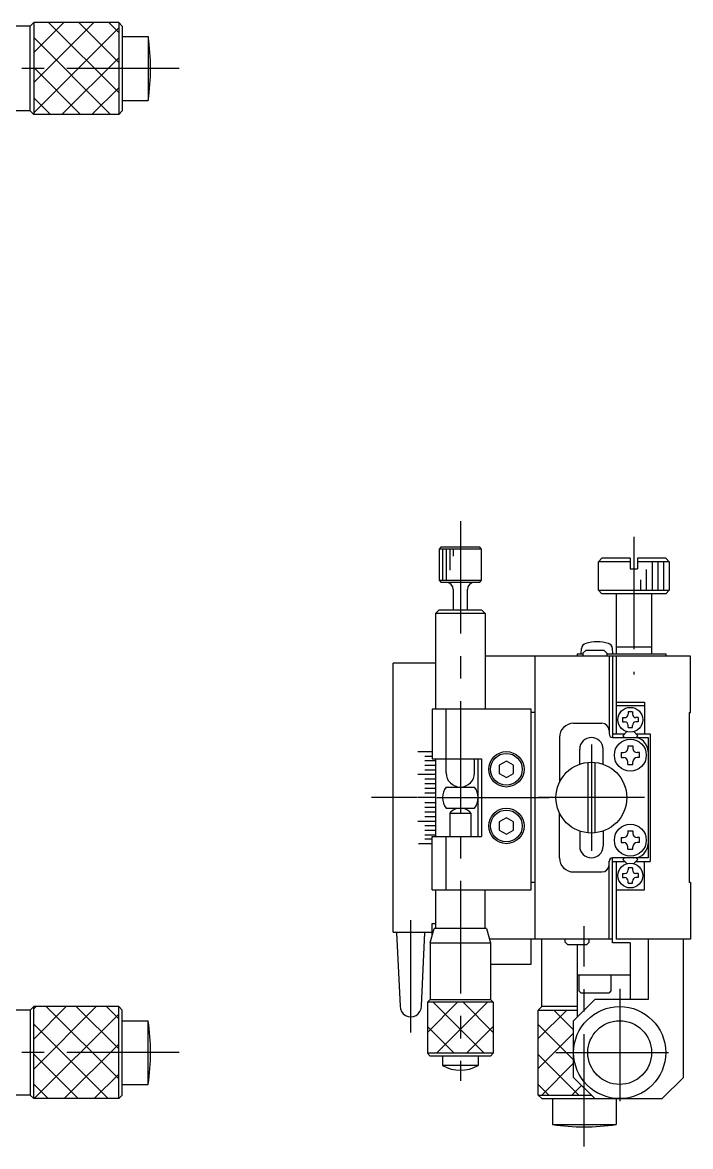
# Model space of a CAD drawing. Extents: x -1 to 253, y -8 to 263.
# Drawn here: x 158.6 to 252.9, y 101.2 to 259.9 of the extents above; entities that cross this region are included whole.
import ezdxf

# ---------------------------------------------------------------- set-up
doc = ezdxf.new("R2010")
doc.units = 0
doc.header["$LTSCALE"] = 0.5
doc.linetypes.add('CENTER', pattern=[50.8, 31.75, -6.35, 6.35, -6.35])
for name, color, linetype in [('MSM_CENTER', 1, 'CENTER'), ('MSM_CONTINUOUS', 7, 'CONTINUOUS'), ('MSM_NARROW', 5, 'CONTINUOUS')]:
    doc.layers.add(name, color=color, linetype=linetype)

msp = doc.modelspace()

# ---------------------------------------------------------------- linework, layer by layer
at = {"layer": 'MSM_CENTER'}
for p, q in [((180.72218, 253.415872), (135.959689, 253.415872)), ((220.429126, 189.485703), (220.429126, 110.472781)), ((244.929115, 187.277017), (244.929115, 167.84977)), ((238.929116, 157.952675), (238.92914, 142.952673)), ((214.310355, 150.452648), (207.878519, 150.452648)), ((217.110617, 150.452648), (234.48579, 150.452648)), ((246.429144, 150.452674), (231.429142, 150.452674)), ((213.429133, 117.268563), (213.429133, 133.133531)), ((237.929154, 101.186692), (237.929154, 132.293673)), ((242.929126, 123.452626), (242.929126, 105.452626)), ((180.72218, 114.452627), (116.491188, 114.452657)), ((233.929126, 114.452626), (251.929126, 114.452626))]:
    msp.add_line(p, q, dxfattribs=at)
at = {"layer": 'MSM_CONTINUOUS'}
for p, q in [((159.688983, 259.415871), (149.188982, 259.415871)), ((159.688982, 247.41587), (159.688983, 259.415871)), ((160.188985, 259.915871), (159.688983, 259.415871)), ((160.188985, 259.915871), (160.188982, 246.915872)), ((160.188985, 259.908308), (160.196548, 259.915871)), ((172.188983, 259.915871), (160.188985, 259.915871)), ((172.188983, 259.915871), (172.188983, 246.915872)), ((172.188983, 259.915871), (172.688984, 259.415871)), ((172.688984, 259.415871), (172.688984, 247.41587)), ((172.688984, 257.915871), (176.349566, 257.915871)), ((176.349566, 257.915871), (176.349566, 248.915872)), ((172.688984, 248.915872), (176.349566, 248.915872)), ((159.688982, 247.41587), (154.489022, 247.41587)), ((159.688982, 247.41587), (160.188982, 246.915872)), ((172.188983, 246.915872), (160.188982, 246.915872)), ((172.188983, 246.915872), (172.688984, 247.41587)), ((217.729126, 185.852678), (217.429126, 185.552678)), ((217.729126, 185.852678), (223.129126, 185.852678)), ((223.429126, 185.552678), (223.129126, 185.852678)), ((223.429126, 185.552678), (217.429126, 185.552678)), ((217.429126, 185.552678), (217.429126, 181.152678)), ((223.429126, 181.152678), (223.429126, 185.552678)), ((240.429115, 184.252724), (239.929114, 183.752724)), ((244.429118, 184.252724), (240.429115, 184.252724)), ((244.429118, 184.252724), (244.429118, 182.752724)), ((249.429118, 184.252724), (245.429118, 184.252724)), ((245.429118, 184.252724), (245.429118, 182.752724)), ((249.429118, 184.252724), (249.929115, 183.752724)), ((244.429118, 183.752724), (239.929114, 183.752724)), ((239.929114, 179.752724), (239.929114, 183.752724)), ((244.429118, 182.752724), (245.429118, 182.752724)), ((249.929115, 183.752724), (245.429118, 183.752724)), ((249.929115, 183.752724), (249.929115, 179.752724)), ((217.429126, 181.152678), (223.429126, 181.152678)), ((217.429126, 181.152678), (217.729126, 180.852678)), ((223.129126, 180.852678), (223.429126, 181.152678)), ((223.129126, 180.852678), (217.729126, 180.852678)), ((219.429126, 179.852678), (219.429126, 176.952678)), ((221.429126, 176.952678), (221.429126, 179.852678)), ((239.929114, 179.752724), (249.929115, 179.752724)), ((240.429115, 179.252726), (239.929114, 179.752724)), ((249.929115, 179.752724), (249.429118, 179.252726)), ((249.429118, 179.252726), (240.429115, 179.252726)), ((242.429145, 179.252726), (242.429145, 170.752723)), ((247.429146, 179.252726), (247.429146, 170.752723)), ((217.429123, 176.952678), (216.92913, 176.452678)), ((216.92913, 176.452678), (216.92913, 162.952666)), ((223.929123, 176.452672), (216.92913, 176.452672)), ((217.429123, 176.952678), (223.429129, 176.952678)), ((223.929126, 176.452678), (223.429129, 176.952678)), ((223.929126, 176.452678), (223.929126, 162.952666)), ((237.479117, 170.752723), (237.547536, 171.534705)), ((241.979114, 170.752723), (241.910694, 171.534705)), ((242.429145, 171.752725), (247.429146, 171.752725)), ((230.929129, 170.452641), (223.929126, 170.452641)), ((252.92913, 170.452674), (230.929129, 170.452674)), ((230.929129, 170.452674), (230.929129, 130.452643)), ((236.929127, 170.752723), (237.729129, 170.752723)), ((236.929127, 170.752723), (236.929127, 170.452674)), ((237.729129, 170.852653), (238.129129, 171.252653)), ((237.729129, 170.852653), (237.729129, 170.452653)), ((240.729129, 171.252654), (238.129129, 171.252653)), ((240.729129, 171.252654), (241.129129, 170.852654)), ((241.129129, 170.852654), (241.129129, 170.452654)), ((241.129129, 170.752723), (249.429127, 170.752723)), ((241.429126, 170.452674), (241.429126, 159.452675)), ((241.929127, 170.452674), (241.929127, 158.952675)), ((242.429127, 170.452674), (242.429127, 159.452675)), ((249.429127, 170.752723), (249.429127, 170.452674)), ((252.92913, 162.452674), (252.92913, 170.452674)), ((216.92913, 169.452647), (210.929127, 169.452647)), ((210.929127, 131.45264), (210.929127, 169.452647)), ((242.429127, 163.952687), (246.429127, 163.952687)), ((246.429127, 163.952687), (246.429127, 159.452675)), ((216.429127, 162.952666), (216.429127, 155.952598)), ((230.429126, 162.952666), (216.429127, 162.952666)), ((218.429126, 153.952598), (218.429126, 162.952666)), ((230.429126, 137.452599), (230.429126, 162.952666)), ((230.929133, 162.452641), (230.429129, 162.452641)), ((242.429127, 163.452674), (246.429127, 163.452674)), ((244.729135, 162.552649), (244.129134, 162.552649)), ((244.129134, 162.552649), (244.129134, 162.25265)), ((244.729135, 162.552649), (244.729135, 162.25265)), ((252.72913, 162.452675), (252.929117, 162.452674)), ((252.72913, 162.452673), (252.72913, 138.452676)), ((236.429127, 160.952676), (240.429129, 160.952676)), ((243.329135, 161.75265), (243.329135, 161.152649)), ((243.329135, 161.75265), (243.629134, 161.75265)), ((243.329135, 161.152649), (243.629134, 161.152649)), ((244.129134, 160.35265), (244.129134, 160.652649)), ((244.129134, 160.35265), (244.729135, 160.35265)), ((244.729135, 160.35265), (244.729135, 160.652649)), ((245.529134, 161.75265), (245.229135, 161.75265)), ((245.529134, 161.152649), (245.229135, 161.152649)), ((245.529134, 161.75265), (245.529134, 161.152649)), ((234.429128, 158.952675), (234.429128, 152.632093)), ((241.929097, 159.452675), (243.618429, 159.452675)), ((241.929129, 158.952675), (246.929127, 158.952675)), ((243.938568, 159.772814), (243.368428, 159.202675)), ((243.368428, 159.202675), (243.618431, 158.952675)), ((244.919644, 159.772798), (245.489765, 159.202675)), ((245.489765, 159.202675), (245.239764, 158.952675)), ((245.239765, 159.452675), (247.229131, 159.452675)), ((246.929127, 158.952676), (246.929127, 141.952674)), ((247.229131, 159.452675), (247.229131, 141.452674)), ((237.279119, 155.172645), (237.279119, 157.307672)), ((240.579109, 155.172645), (240.579109, 157.307672)), ((244.075129, 157.750676), (244.78313, 157.750676)), ((244.075129, 157.750676), (244.075129, 157.396677)), ((244.78313, 157.750676), (244.78313, 157.396677)), ((214.429129, 156.951026), (216.429126, 156.951026)), ((215.429129, 156.323966), (216.429127, 156.323966)), ((215.429129, 155.689753), (216.92913, 155.689753)), ((216.429127, 155.952598), (223.429126, 155.952598)), ((216.92913, 155.952598), (216.92913, 144.952598)), ((222.429126, 153.952598), (222.429126, 155.952598)), ((222.929132, 144.952598), (222.929129, 155.952598)), ((223.429126, 155.952598), (223.429126, 144.952598)), ((226.929126, 155.607298), (225.929126, 155.02995)), ((227.929126, 155.02995), (226.929126, 155.607298)), ((243.13113, 156.806677), (243.13113, 156.098676)), ((243.13113, 156.806677), (243.485129, 156.806677)), ((243.13113, 156.098676), (243.485129, 156.098676)), ((245.727129, 156.806677), (245.37313, 156.806677)), ((245.727129, 156.098676), (245.37313, 156.098676)), ((245.727129, 156.098676), (245.727129, 156.806677)), ((215.429129, 155.04916), (216.92913, 155.04916)), ((215.429129, 154.402966), (216.92913, 154.402966)), ((225.929126, 155.02995), (225.929126, 153.875246)), ((227.929126, 153.875246), (227.929126, 155.02995)), ((238.42912, 155.42761), (238.429136, 145.477737)), ((239.42912, 155.427615), (239.429136, 145.477736)), ((244.075129, 155.154677), (244.075129, 155.508676)), ((244.075129, 155.154677), (244.78313, 155.154677)), ((244.78313, 155.154677), (244.78313, 155.508676)), ((214.429129, 153.75196), (216.92913, 153.75196)), ((215.429129, 153.096933), (216.92913, 153.096933)), ((215.429129, 152.438686), (216.92913, 152.438686)), ((225.929126, 153.875246), (226.929126, 153.297897)), ((226.929126, 153.297897), (227.929126, 153.875246)), ((215.429129, 151.778018), (216.92913, 151.778018)), ((215.429129, 151.115736), (216.92913, 151.115736)), ((218.429123, 151.952639), (222.429129, 151.952639)), ((216.92913, 150.452648), (214.429129, 150.452648)), ((215.429129, 149.789555), (216.92913, 149.789555)), ((215.429129, 149.127273), (216.92913, 149.127273)), ((215.429129, 148.466605), (216.92913, 148.466605)), ((215.429129, 147.808358), (216.92913, 147.808358)), ((218.429133, 148.952636), (222.42912, 148.952636)), ((218.929126, 148.275474), (218.929126, 144.952598)), ((218.929126, 148.27547), (221.929123, 148.275473)), ((221.929123, 148.275474), (221.929123, 144.952598)), ((234.429128, 141.952674), (234.429128, 148.273258)), ((214.429129, 147.153331), (216.92913, 147.153331)), ((215.429129, 146.502325), (216.92913, 146.502325)), ((226.929126, 147.607299), (225.929126, 147.029947)), ((225.929126, 147.029947), (225.929126, 145.87525)), ((227.929126, 147.029947), (226.929126, 147.607299)), ((227.929126, 145.87525), (227.929126, 147.029947)), ((215.429129, 145.856131), (216.92913, 145.856131)), ((215.429129, 145.215538), (216.92913, 145.215538)), ((216.429127, 144.581331), (215.429129, 144.581331)), ((216.429127, 144.952598), (223.429126, 144.952598)), ((216.429127, 137.452599), (216.429127, 144.952598)), ((218.429126, 137.452599), (218.429126, 144.952598)), ((225.929126, 145.87525), (226.929126, 145.297898)), ((226.929126, 145.297898), (227.929126, 145.87525)), ((237.279119, 145.732705), (237.279119, 143.602698)), ((240.579137, 145.732705), (240.579137, 143.602698)), ((243.131127, 144.806677), (243.485126, 144.806677)), ((243.131127, 144.806677), (243.131127, 144.098676)), ((244.075126, 145.750676), (244.783127, 145.750676)), ((244.075126, 145.750676), (244.075126, 145.396677)), ((244.783127, 145.750676), (244.783127, 145.396677)), ((245.727126, 144.806677), (245.373127, 144.806677)), ((245.727126, 144.098676), (245.727126, 144.806677)), ((214.499301, 143.954265), (216.429126, 143.954265)), ((243.131127, 144.098676), (243.485126, 144.098676)), ((244.075126, 143.154677), (244.075126, 143.508676)), ((244.075126, 143.154677), (244.783127, 143.154677)), ((244.783127, 143.154677), (244.783127, 143.508676)), ((245.727126, 144.098676), (245.373127, 144.098676)), ((241.429126, 130.452643), (241.429126, 141.484865)), ((246.929127, 141.952674), (241.929126, 141.952677)), ((241.929127, 129.952675), (241.929127, 141.952677)), ((241.929157, 141.452674), (243.61849, 141.452674)), ((242.429127, 141.452674), (242.429127, 130.452664)), ((243.36849, 141.702674), (243.618492, 141.952676)), ((243.938668, 141.132497), (243.36849, 141.702674)), ((244.919637, 141.132486), (245.489826, 141.702674)), ((245.489826, 141.702674), (245.239823, 141.952676)), ((245.239825, 141.452674), (247.229131, 141.452674)), ((246.429127, 137.452659), (246.429127, 141.452674)), ((236.429127, 139.952674), (240.429126, 139.952674)), ((243.329135, 139.752634), (243.329135, 139.152633)), ((243.329135, 139.752634), (243.629134, 139.752634)), ((244.729135, 140.552633), (244.129134, 140.552633)), ((244.129134, 140.552633), (244.129134, 140.252634)), ((244.729135, 140.552633), (244.729135, 140.252634)), ((245.529134, 139.752634), (245.229135, 139.752634)), ((245.529134, 139.752634), (245.529134, 139.152633)), ((230.929133, 138.452643), (230.429129, 138.452643)), ((243.329135, 139.152633), (243.629134, 139.152633)), ((244.129134, 138.352634), (244.129134, 138.652633)), ((244.129134, 138.352634), (244.729135, 138.352634)), ((244.729135, 138.352634), (244.729135, 138.652633)), ((245.529134, 139.152633), (245.229135, 139.152633)), ((252.92913, 138.452676), (252.72913, 138.452676)), ((252.92913, 138.452676), (252.92913, 130.452676)), ((216.429127, 137.452599), (230.429126, 137.452599)), ((216.929126, 137.452636), (216.929126, 131.95264)), ((223.929123, 131.95264), (223.929123, 137.452599)), ((242.429127, 137.452659), (246.429127, 137.452659)), ((216.179122, 129.952646), (216.715024, 131.95264)), ((216.429127, 132.669221), (216.929126, 132.669221)), ((216.429127, 130.952646), (216.429127, 132.669221)), ((224.143235, 131.95264), (216.715024, 131.95264)), ((224.143235, 131.95264), (224.679124, 129.952677)), ((210.929127, 131.45264), (216.429127, 131.45264)), ((211.429136, 131.420174), (211.929139, 120.999398)), ((214.929127, 120.997636), (215.429136, 131.420174)), ((241.929127, 130.452643), (224.545158, 130.452643)), ((230.429126, 126.952643), (230.429126, 130.452643)), ((231.929151, 120.952666), (231.929151, 130.452643)), ((235.229126, 130.052675), (235.229126, 130.452675)), ((238.629126, 130.052674), (238.629126, 130.452674)), ((252.92913, 130.452676), (242.429127, 130.452659)), ((246.929127, 130.452668), (246.929127, 121.952685)), ((251.929125, 110.952688), (251.929125, 130.452675)), ((216.179122, 129.95264), (224.679124, 129.95264)), ((216.179122, 129.95264), (216.179122, 121.95264)), ((224.679124, 129.95264), (224.679124, 121.95264)), ((235.229126, 130.052675), (235.629126, 129.652675)), ((238.229126, 129.652674), (235.629126, 129.652675)), ((236.929126, 129.652674), (236.929126, 119.452746)), ((238.229126, 129.652674), (238.629126, 130.052674)), ((244.429127, 129.952675), (241.929127, 129.952675)), ((244.429127, 129.952675), (244.429127, 121.952685)), ((224.679124, 126.952643), (230.429126, 126.952643)), ((236.929126, 125.452686), (244.429127, 125.452686)), ((237.179126, 125.452686), (237.179126, 123.152684)), ((241.679127, 125.452686), (241.679127, 123.152684)), ((237.479125, 122.852685), (237.179126, 123.152684)), ((241.379128, 122.852685), (237.479125, 122.852685)), ((241.679127, 123.152684), (241.379128, 122.852685)), ((159.688972, 120.452629), (160.188972, 120.952627)), ((160.188966, 107.952629), (160.188972, 120.952627)), ((172.188973, 120.952627), (160.188972, 120.952627)), ((172.188962, 107.952629), (172.188973, 120.952627)), ((172.188973, 120.952627), (172.688972, 120.452629)), ((215.779123, 121.552639), (216.179122, 121.95264)), ((225.079126, 121.552639), (215.779123, 121.552639)), ((215.786484, 121.552639), (215.779123, 121.545278)), ((215.779123, 121.552639), (215.779123, 114.35264)), ((216.179122, 121.95264), (224.679125, 121.95264)), ((225.079126, 121.552639), (224.679125, 121.95264)), ((225.079126, 121.545281), (225.071768, 121.552639)), ((225.079126, 121.552639), (225.079126, 114.35264)), ((231.429151, 120.452666), (231.929151, 120.952666)), ((236.929046, 120.952666), (231.929151, 120.952666)), ((239.429065, 121.952685), (236.429063, 118.952683)), ((246.929127, 121.952685), (239.429065, 121.952685)), ((159.688972, 120.452629), (149.338961, 120.452629)), ((159.688972, 120.452629), (159.688965, 108.452628)), ((172.688962, 108.452628), (172.688972, 120.452629)), ((231.429151, 120.452666), (236.929126, 120.452666)), ((231.429151, 108.452667), (231.429151, 120.452666)), ((237.884008, 120.452666), (237.906527, 120.430148)), ((172.688972, 118.952629), (176.349558, 118.952629)), ((176.349549, 109.952629), (176.349558, 118.952629)), ((236.429063, 110.952748), (236.429063, 118.952683)), ((225.079126, 114.35264), (215.779123, 114.35264)), ((216.179122, 113.952638), (215.779123, 114.35264)), ((224.679125, 113.952638), (225.079126, 114.35264)), ((224.679125, 113.952638), (216.179122, 113.952638)), ((217.929123, 113.952638), (217.929123, 112.622518)), ((222.92912, 113.952638), (222.92912, 112.622518)), ((222.929126, 112.622518), (217.929123, 112.622518)), ((172.688962, 109.952629), (176.349549, 109.952629)), ((236.429126, 110.952687), (239.429126, 107.952685)), ((248.929127, 107.952685), (251.929125, 110.952687)), ((159.688965, 108.452628), (149.188965, 108.452628)), ((160.188966, 107.952629), (159.688965, 108.452628)), ((172.188962, 107.952629), (160.188966, 107.952629)), ((172.188962, 107.952629), (172.688962, 108.452628)), ((231.429151, 108.452667), (238.929145, 108.452667)), ((231.429151, 108.452667), (231.929151, 107.952667)), ((231.929151, 107.952667), (248.929127, 107.952667)), ((233.429151, 107.952667), (233.429151, 104.292083)), ((242.429152, 107.952667), (242.429152, 104.292083)), ((233.429151, 104.292083), (242.429144, 104.292083))]:
    msp.add_line(p, q, dxfattribs=at)
for centre, radius in [((244.429134, 161.452649), 1.75), ((244.429129, 156.452676), 2.25), ((226.929126, 154.452598), 2.5), ((226.929126, 154.452598), 2.250001), ((238.929143, 150.452674), 5.000001), ((226.929126, 146.452598), 2.5), ((226.929126, 146.452598), 2.250001), ((244.429126, 144.452676), 2.25), ((244.429134, 139.452633), 1.75), ((242.929126, 114.452626), 6.5), ((242.929126, 114.452626), 4.5)]:
    msp.add_circle(centre, radius, dxfattribs=at)
for centre, radius, start, end in [((146.688981, 253.415872), 30, 351.373047, 8.626953), ((218.429126, 179.852678), 1, 0, 90), ((222.429126, 179.852678), 1, 90, 180), ((238.344503, 171.464883), 0.799999, 105.442215, 175.000481), ((239.729114, 166.452674), 6, 74.557205, 105.442795), ((241.113759, 171.464883), 0.799999, 5.000603, 74.557785), ((243.629134, 162.25265), 0.5, 270, 0), ((245.229135, 162.25265), 0.5, 180, 270), ((236.429127, 158.952675), 2, 90, 180), ((240.429129, 159.952675), 1, 0, 90), ((243.629134, 160.652649), 0.5, 0, 90), ((245.229135, 160.652649), 0.5, 90, 180), ((238.929113, 157.302651), 1.650002, 0, 180), ((241.929129, 159.452675), 0.5, 180, 270), ((244.929129, 156.952675), 2, 0, 90), ((243.485129, 157.396677), 0.59, 270, 0), ((245.37313, 157.396677), 0.59, 180, 270), ((243.485129, 155.508676), 0.59, 0, 90), ((245.37313, 155.508676), 0.59, 90, 180), ((220.429126, 153.952598), 1.999997, 180, 0), ((220.429126, 150.452642), 2.5, 143.130203, 216.870077), ((220.429126, 150.452642), 2.5, 323.129923, 36.869797), ((220.429126, 146.952598), 1.999997, 41.409698, 138.590363), ((243.485126, 145.396677), 0.59, 270, 0), ((245.373127, 145.396677), 0.59, 180, 270), ((238.929143, 143.602698), 1.650002, 180, 0), ((243.485126, 143.508676), 0.59, 0, 90), ((245.373127, 143.508676), 0.59, 90, 180), ((244.929127, 143.952675), 2, 269.999989, 359.999989), ((236.429127, 141.952674), 2, 180, 270), ((241.929126, 141.452677), 0.5, 89.999981, 179.999981), ((240.429126, 140.952677), 1, 270, 359.999981), ((243.629134, 140.252634), 0.5, 270, 0), ((245.229135, 140.252634), 0.5, 180, 270), ((243.629134, 138.652633), 0.5, 0, 90), ((245.229135, 138.652633), 0.5, 90, 180), ((213.429133, 120.997636), 1.499997, 179.99994, 0.00006), ((146.68897, 114.45266), 30, 351.373047, 8.626968), ((220.429126, 116.952641), 4.999997, 240, 300), ((237.929154, 133.952667), 30, 261.373047, 278.626953)]:
    msp.add_arc(centre, radius, start, end, dxfattribs=at)
at = {"layer": 'MSM_NARROW'}
for p, q in [((160.188982, 247.180383), (172.188983, 259.180384)), ((160.188983, 251.423024), (168.68183, 259.915871)), ((160.188984, 255.665666), (164.439189, 259.915871)), ((162.293662, 259.915871), (172.188983, 250.020551)), ((166.536303, 259.915871), (172.188983, 254.263192)), ((170.778943, 259.915871), (172.188983, 258.505832)), ((160.188984, 257.777909), (171.05102, 246.915872)), ((164.167112, 246.915872), (172.188983, 254.937743)), ((160.188983, 253.535269), (166.80838, 246.915872)), ((160.188982, 249.292629), (162.565739, 246.915872)), ((168.409753, 246.915872), (172.188983, 250.695102)), ((217.929126, 185.552678), (217.929126, 181.152678)), ((218.429126, 185.552678), (218.429126, 181.152678)), ((218.929126, 185.552678), (218.929126, 182.552678)), ((219.429126, 185.552678), (219.429126, 184.552678)), ((246.729136, 179.752724), (246.729136, 182.649453)), ((247.529121, 183.752724), (247.529121, 179.752724)), ((248.32914, 183.752724), (248.32914, 179.752724)), ((249.129127, 183.752724), (249.129127, 179.752724)), ((245.929117, 179.752724), (245.929117, 181.226725)), ((160.188968, 112.126233), (169.015363, 120.952627)), ((160.18897, 116.368875), (164.772722, 120.952627)), ((160.188972, 120.611518), (160.530081, 120.952627)), ((161.960102, 120.952627), (172.188965, 110.723765)), ((166.202743, 120.952627), (172.188968, 114.966402)), ((170.445384, 120.952627), (172.188972, 119.209039)), ((220.029125, 121.552639), (215.779123, 117.302637)), ((223.786485, 114.35264), (216.586486, 121.552639)), ((224.271766, 121.552639), (217.071767, 114.35264)), ((225.079126, 117.30264), (220.829127, 121.552639)), ((160.258006, 107.952629), (172.188972, 119.883596)), ((231.429151, 116.427786), (235.454031, 120.452666)), ((233.641367, 120.452666), (236.429063, 117.664971)), ((160.188971, 118.481118), (170.71746, 107.952629)), ((219.543844, 114.35264), (215.779123, 118.117362)), ((225.079126, 118.117359), (221.314407, 114.35264)), ((231.429151, 118.422242), (236.429063, 113.42233)), ((231.429151, 112.185145), (236.429063, 117.185057)), ((164.500646, 107.952629), (172.188969, 115.640952)), ((160.188969, 114.238479), (166.474819, 107.952629)), ((231.429151, 114.179602), (237.156085, 108.452667)), ((231.939314, 108.452667), (236.429063, 112.942417)), ((168.743287, 107.952629), (172.188965, 111.398308)), ((160.188967, 109.995841), (162.232178, 107.952629)), ((231.429151, 109.936961), (232.913444, 108.452667)), ((236.181954, 108.452667), (237.55555, 109.826263))]:
    msp.add_line(p, q, dxfattribs=at)

doc.saveas('drawing.dxf')
